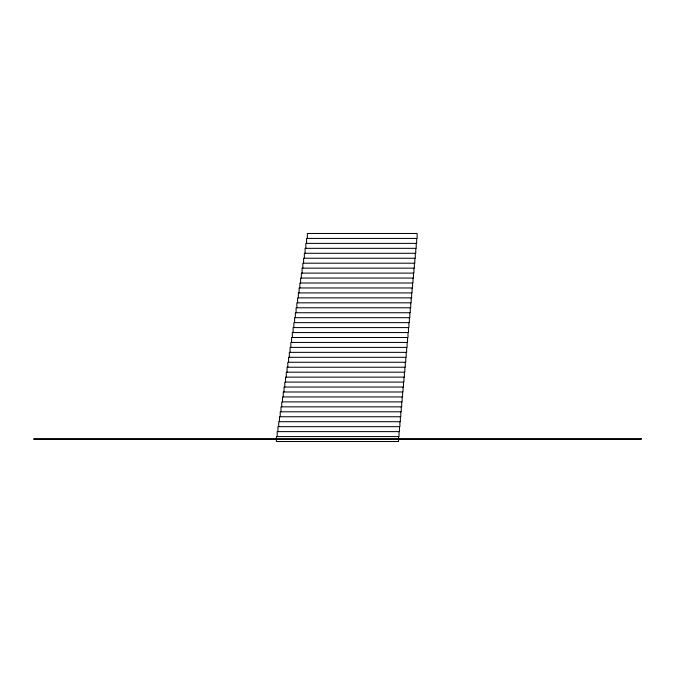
<?xml version="1.0" encoding="UTF-8"?>
<svg xmlns="http://www.w3.org/2000/svg" width="675" height="675" viewBox="0 0 675 675"><rect width="100%" height="100%" fill="white"/><g stroke="black" fill="none" stroke-linecap="round" stroke-linejoin="round"><path stroke-width="1.01" d="M416.669 238.427L416.669 243.38L305.843 243.38L305.843 248.332M416.213 243.38L416.213 248.332L305.092 248.332L305.092 253.294M415.758 248.332L415.758 253.294L304.349 253.294L304.349 258.247M415.294 253.294L415.294 258.247L303.598 258.247L303.598 263.199M414.838 258.247L414.838 263.199L302.847 263.199L302.847 268.152M414.374 263.199L414.374 268.152L302.105 268.152L302.105 273.105M413.918 268.152L413.918 273.105L301.354 273.105L301.354 278.058M413.463 273.105L413.463 278.058L300.603 278.058L300.603 283.011M413.007 278.058L413.007 283.011L299.852 283.011L299.852 287.963M412.552 283.011L412.552 287.963L299.101 287.963L299.101 292.916M412.087 287.963L412.087 292.916L298.35 292.916L298.35 297.869M411.632 292.916L411.632 297.869L297.599 297.869L297.599 302.822M411.176 297.869L411.176 302.822L296.848 302.822L296.848 307.775M410.721 302.822L410.721 307.775L296.097 307.775L296.097 312.736M410.273 307.775L410.273 312.736L295.346 312.736L295.346 317.689M409.818 312.736L409.818 317.689L294.595 317.689L294.595 322.642M409.362 317.689L409.362 322.642L293.844 322.642L293.844 327.594M408.907 322.642L408.907 327.594L293.093 327.594L293.093 332.547M408.451 327.594L408.451 332.547L292.334 332.547L292.334 337.5M408.004 332.547L408.004 337.5L291.583 337.5L291.583 342.453M407.548 337.5L407.548 342.453L290.832 342.453L290.832 347.406M407.093 342.453L407.093 347.406L290.073 347.406L290.073 352.358M406.645 347.406L406.645 352.358L289.322 352.358L289.322 357.311M406.19 352.358L406.19 357.311L288.562 357.311L288.562 362.264M405.743 357.311L405.743 362.264L287.803 362.264L287.803 367.225M405.295 362.264L405.295 367.225L287.052 367.225L287.052 372.178M404.84 367.225L404.84 372.178L286.293 372.178L286.293 377.131M404.392 372.178L404.392 377.131L285.533 377.131L285.533 382.084M403.945 377.131L403.945 382.084L284.782 382.084L284.782 387.037M403.49 382.084L403.49 387.037L284.023 387.037L284.023 391.989M403.043 387.037L403.043 391.989L283.264 391.989L283.264 396.942M402.595 391.989L402.595 396.942L282.504 396.942L282.504 401.895M402.148 396.942L402.148 401.895L281.745 401.895L281.745 406.848M401.701 401.895L401.701 406.848L280.986 406.848L280.986 411.801M401.254 406.848L401.254 411.801L280.226 411.801L280.226 416.753M400.807 411.801L400.807 416.753L279.467 416.753L279.467 421.706M400.359 416.753L400.359 421.706L278.707 421.706L278.707 426.668M399.912 421.706L399.912 426.668L277.94 426.668L277.94 431.62M399.473 426.668L399.473 431.62L277.18 431.62L277.18 436.573M399.026 431.62L399.026 436.573L276.421 436.573L276.421 441.526L398.579 441.526L398.579 436.573M307.336 238.427L307.336 233.474L417.133 233.474L417.133 238.427L306.585 238.427L306.585 243.38M641.25 438.632L33.75 438.632L33.75 439.459L641.25 439.459L641.25 438.632"/></g></svg>
